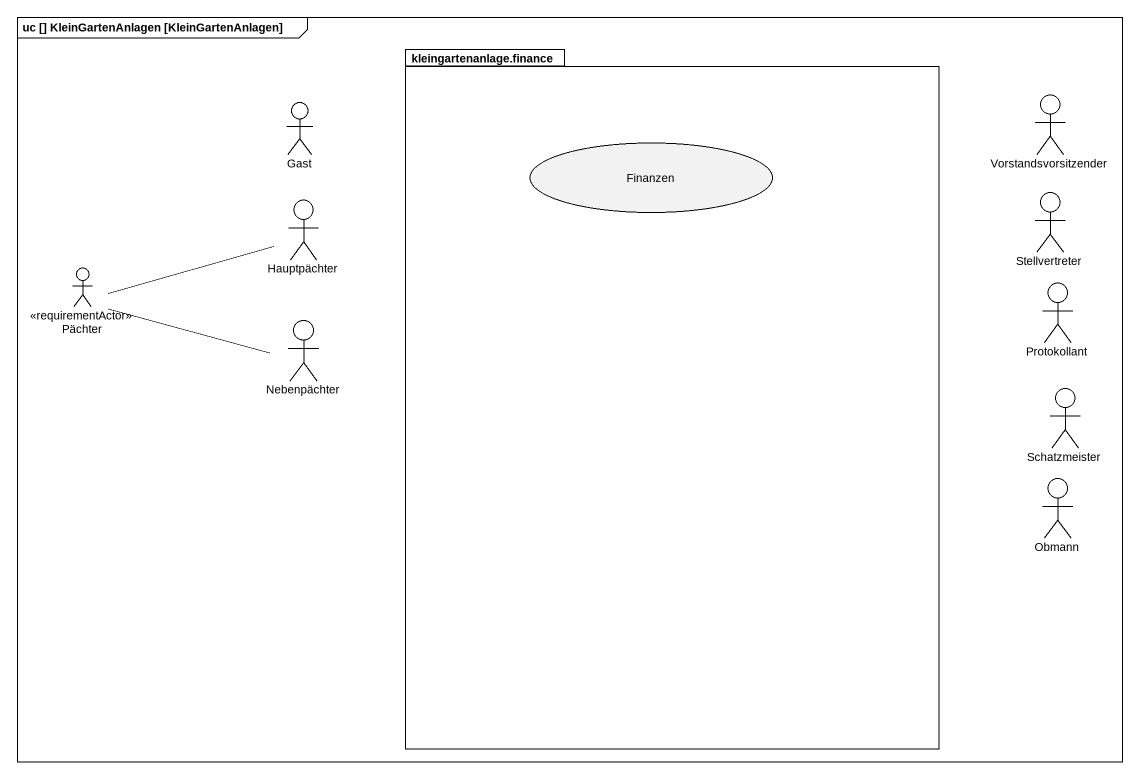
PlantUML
@startuml
mainframe uc [] KleinGartenAnlagen [KleinGartenAnlagen]
package "kleingartenanlage.finance" as kleingartenanlage_finance {
  usecase Finanzen
}
actor Gast
actor Vorstandsvorsitzender
actor Hauptpächter
actor Stellvertreter
actor Pächter <<requirementActor>>
actor Nebenpächter
actor Protokollant
actor Schatzmeister
actor Obmann
Pächter -right- Hauptpächter
Pächter -right- Nebenpächter
@enduml
